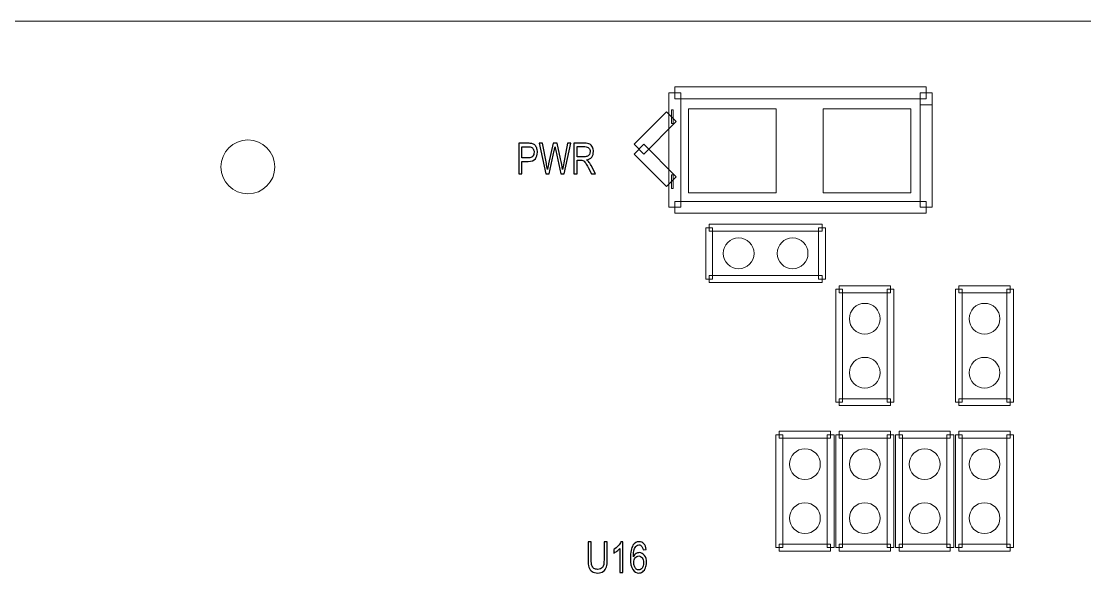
# Model space of a CAD drawing. Header units: millimetres. Extents: x -32 to 79, y -57 to 20.
# Drawn here: x 20.12 to 35.91, y -5.71 to 2.65 of the extents above; entities that cross this region are included whole.
import ezdxf

# ---------------------------------------------------------------- set-up
doc = ezdxf.new("R2010")
doc.units = ezdxf.units.MM
doc.header["$MEASUREMENT"] = 0
for name, color, linetype in [('BG_OUTLINE', 7, 'Continuous'), ('BG_SILKSCREEN_TOP', 7, 'Continuous'), ('PG_SILKSCREEN_TOP', 7, 'Continuous'), ('PIN_TOP', 7, 'Continuous'), ('RD_SILKSCREEN_TOP', 7, 'Continuous')]:
    doc.layers.add(name, color=color, linetype=linetype)

msp = doc.modelspace()

# ---------------------------------------------------------------- linework, layer by layer
at = {"layer": 'BG_OUTLINE', "lineweight": 9}
msp.add_open_spline([(-31.5602, -57.3483), (-31.5602, -57.3483), (-31.5602, 2.6515), (-31.5602, 2.6515), (-31.5602, 2.6515), (-31.5602, 2.6515), (48.4395, 2.6515), (48.4395, 2.6515), (48.4395, 2.6515), (48.4395, 2.6515), (48.4395, -57.3483), (48.4395, -57.3483), (48.4395, -57.3483), (48.4395, -57.3483), (-31.5602, -57.3483), (-31.5602, -57.3483)], degree=3, knots=[0, 0, 0, 0, 0.25, 0.25, 0.25, 0.25, 0.5, 0.5, 0.5, 0.5, 0.75, 0.75, 0.75, 0.75, 1, 1, 1, 1], dxfattribs=at)
at = {"layer": 'BG_SILKSCREEN_TOP', "color": 2}
for points, knots in [([(27.5085, 0.3858), (27.5085, 0.3858), (27.5085, 0.8404), (27.5085, 0.8404), (27.5085, 0.8404), (27.5085, 0.8404), (27.6457, 0.8404), (27.6457, 0.8404), (27.6457, 0.8404), (27.6698, 0.8404), (27.6883, 0.8389), (27.701, 0.836), (27.701, 0.836), (27.7188, 0.8323), (27.7338, 0.8252), (27.7459, 0.8147), (27.7459, 0.8147), (27.7579, 0.8044), (27.7677, 0.7897), (27.7751, 0.7709), (27.7751, 0.7709), (27.7824, 0.7521), (27.786, 0.7315), (27.786, 0.7089), (27.786, 0.7089), (27.786, 0.6703), (27.7762, 0.6375), (27.7566, 0.6107), (27.7566, 0.6107), (27.7368, 0.584), (27.7013, 0.5706), (27.6499, 0.5706), (27.6499, 0.5706), (27.6499, 0.5706), (27.5566, 0.5706), (27.5566, 0.5706), (27.5566, 0.5706), (27.5566, 0.5706), (27.5566, 0.3858), (27.5566, 0.3858), (27.5566, 0.3858), (27.5566, 0.3858), (27.5085, 0.3858), (27.5085, 0.3858)], [0, 0, 0, 0, 0.0909091, 0.0909091, 0.0909091, 0.0909091, 0.1818182, 0.1818182, 0.1818182, 0.1818182, 0.2727273, 0.2727273, 0.2727273, 0.2727273, 0.3636364, 0.3636364, 0.3636364, 0.3636364, 0.4545455, 0.4545455, 0.4545455, 0.4545455, 0.5454545, 0.5454545, 0.5454545, 0.5454545, 0.6363636, 0.6363636, 0.6363636, 0.6363636, 0.7272727, 0.7272727, 0.7272727, 0.7272727, 0.8181818, 0.8181818, 0.8181818, 0.8181818, 0.9090909, 0.9090909, 0.9090909, 0.9090909, 1, 1, 1, 1]), ([(27.9108, 0.3858), (27.9108, 0.3858), (27.8143, 0.8404), (27.8143, 0.8404), (27.8143, 0.8404), (27.8143, 0.8404), (27.8636, 0.8404), (27.8636, 0.8404), (27.8636, 0.8404), (27.8636, 0.8404), (27.919, 0.5424), (27.919, 0.5424), (27.919, 0.5424), (27.9249, 0.5112), (27.93, 0.4802), (27.9343, 0.4494), (27.9343, 0.4494), (27.9436, 0.498), (27.9491, 0.5259), (27.9507, 0.5334), (27.9507, 0.5334), (27.9507, 0.5334), (28.0199, 0.8404), (28.0199, 0.8404), (28.0199, 0.8404), (28.0199, 0.8404), (28.078, 0.8404), (28.078, 0.8404), (28.078, 0.8404), (28.078, 0.8404), (28.1301, 0.6103), (28.1301, 0.6103), (28.1301, 0.6103), (28.1431, 0.5532), (28.1525, 0.4996), (28.1583, 0.4494), (28.1583, 0.4494), (28.1629, 0.4781), (28.1691, 0.5111), (28.1765, 0.5483), (28.1765, 0.5483), (28.1765, 0.5483), (28.2335, 0.8404), (28.2335, 0.8404), (28.2335, 0.8404), (28.2335, 0.8404), (28.2819, 0.8404), (28.2819, 0.8404), (28.2819, 0.8404), (28.2819, 0.8404), (28.1822, 0.3858), (28.1822, 0.3858), (28.1822, 0.3858), (28.1822, 0.3858), (28.1358, 0.3858), (28.1358, 0.3858), (28.1358, 0.3858), (28.1358, 0.3858), (28.0591, 0.7321), (28.0591, 0.7321), (28.0591, 0.7321), (28.0527, 0.7611), (28.0489, 0.7789), (28.0477, 0.7854), (28.0477, 0.7854), (28.0439, 0.7646), (28.0403, 0.7468), (28.0371, 0.7321), (28.0371, 0.7321), (28.0371, 0.7321), (27.9599, 0.3858), (27.9599, 0.3858), (27.9599, 0.3858), (27.9599, 0.3858), (27.9108, 0.3858), (27.9108, 0.3858)], [0, 0, 0, 0, 0.0526316, 0.0526316, 0.0526316, 0.0526316, 0.1052632, 0.1052632, 0.1052632, 0.1052632, 0.1578947, 0.1578947, 0.1578947, 0.1578947, 0.2105263, 0.2105263, 0.2105263, 0.2105263, 0.2631579, 0.2631579, 0.2631579, 0.2631579, 0.3157895, 0.3157895, 0.3157895, 0.3157895, 0.3684211, 0.3684211, 0.3684211, 0.3684211, 0.4210526, 0.4210526, 0.4210526, 0.4210526, 0.4736842, 0.4736842, 0.4736842, 0.4736842, 0.5263158, 0.5263158, 0.5263158, 0.5263158, 0.5789474, 0.5789474, 0.5789474, 0.5789474, 0.6315789, 0.6315789, 0.6315789, 0.6315789, 0.6842105, 0.6842105, 0.6842105, 0.6842105, 0.7368421, 0.7368421, 0.7368421, 0.7368421, 0.7894737, 0.7894737, 0.7894737, 0.7894737, 0.8421053, 0.8421053, 0.8421053, 0.8421053, 0.8947368, 0.8947368, 0.8947368, 0.8947368, 0.9473684, 0.9473684, 0.9473684, 0.9473684, 1, 1, 1, 1]), ([(28.3275, 0.3858), (28.3275, 0.3858), (28.3275, 0.8404), (28.3275, 0.8404), (28.3275, 0.8404), (28.3275, 0.8404), (28.4887, 0.8404), (28.4887, 0.8404), (28.4887, 0.8404), (28.5211, 0.8404), (28.5457, 0.8362), (28.5626, 0.8281), (28.5626, 0.8281), (28.5794, 0.8199), (28.5929, 0.8055), (28.603, 0.7849), (28.603, 0.7849), (28.6131, 0.7642), (28.6181, 0.7413), (28.6181, 0.7163), (28.6181, 0.7163), (28.6181, 0.684), (28.6098, 0.6569), (28.5931, 0.6348), (28.5931, 0.6348), (28.5764, 0.6127), (28.5505, 0.5986), (28.5157, 0.5926), (28.5157, 0.5926), (28.5285, 0.585), (28.5381, 0.5775), (28.5447, 0.5699), (28.5447, 0.5699), (28.5588, 0.5539), (28.5721, 0.5336), (28.5847, 0.5095), (28.5847, 0.5095), (28.5847, 0.5095), (28.6479, 0.3858), (28.6479, 0.3858), (28.6479, 0.3858), (28.6479, 0.3858), (28.5874, 0.3858), (28.5874, 0.3858), (28.5874, 0.3858), (28.5874, 0.3858), (28.5393, 0.4804), (28.5393, 0.4804), (28.5393, 0.4804), (28.5253, 0.5076), (28.5137, 0.5286), (28.5045, 0.543), (28.5045, 0.543), (28.4954, 0.5575), (28.4873, 0.5676), (28.4801, 0.5733), (28.4801, 0.5733), (28.4729, 0.5792), (28.4657, 0.5832), (28.4582, 0.5855), (28.4582, 0.5855), (28.4527, 0.5869), (28.4438, 0.5876), (28.4313, 0.5876), (28.4313, 0.5876), (28.4313, 0.5876), (28.3756, 0.5876), (28.3756, 0.5876), (28.3756, 0.5876), (28.3756, 0.5876), (28.3756, 0.3858), (28.3756, 0.3858), (28.3756, 0.3858), (28.3756, 0.3858), (28.3275, 0.3858), (28.3275, 0.3858)], [0, 0, 0, 0, 0.0526316, 0.0526316, 0.0526316, 0.0526316, 0.1052632, 0.1052632, 0.1052632, 0.1052632, 0.1578947, 0.1578947, 0.1578947, 0.1578947, 0.2105263, 0.2105263, 0.2105263, 0.2105263, 0.2631579, 0.2631579, 0.2631579, 0.2631579, 0.3157895, 0.3157895, 0.3157895, 0.3157895, 0.3684211, 0.3684211, 0.3684211, 0.3684211, 0.4210526, 0.4210526, 0.4210526, 0.4210526, 0.4736842, 0.4736842, 0.4736842, 0.4736842, 0.5263158, 0.5263158, 0.5263158, 0.5263158, 0.5789474, 0.5789474, 0.5789474, 0.5789474, 0.6315789, 0.6315789, 0.6315789, 0.6315789, 0.6842105, 0.6842105, 0.6842105, 0.6842105, 0.7368421, 0.7368421, 0.7368421, 0.7368421, 0.7894737, 0.7894737, 0.7894737, 0.7894737, 0.8421053, 0.8421053, 0.8421053, 0.8421053, 0.8947368, 0.8947368, 0.8947368, 0.8947368, 0.9473684, 0.9473684, 0.9473684, 0.9473684, 1, 1, 1, 1]), ([(28.3756, 0.6397), (28.3756, 0.6397), (28.479, 0.6397), (28.479, 0.6397), (28.479, 0.6397), (28.5009, 0.6397), (28.5182, 0.6426), (28.5305, 0.6483), (28.5305, 0.6483), (28.543, 0.654), (28.5525, 0.6631), (28.5589, 0.6756), (28.5589, 0.6756), (28.5653, 0.6881), (28.5685, 0.7016), (28.5685, 0.7163), (28.5685, 0.7163), (28.5685, 0.7378), (28.5623, 0.7555), (28.5498, 0.7693), (28.5498, 0.7693), (28.5373, 0.7832), (28.5177, 0.7901), (28.4906, 0.7901), (28.4906, 0.7901), (28.4906, 0.7901), (28.3756, 0.7901), (28.3756, 0.7901), (28.3756, 0.7901), (28.3756, 0.7901), (28.3756, 0.6397), (28.3756, 0.6397)], [0, 0, 0, 0, 0.125, 0.125, 0.125, 0.125, 0.25, 0.25, 0.25, 0.25, 0.375, 0.375, 0.375, 0.375, 0.5, 0.5, 0.5, 0.5, 0.625, 0.625, 0.625, 0.625, 0.75, 0.75, 0.75, 0.75, 0.875, 0.875, 0.875, 0.875, 1, 1, 1, 1]), ([(27.5566, 0.6242), (27.5566, 0.6242), (27.6507, 0.6242), (27.6507, 0.6242), (27.6507, 0.6242), (27.6817, 0.6242), (27.7039, 0.6314), (27.7169, 0.6459), (27.7169, 0.6459), (27.7299, 0.6604), (27.7364, 0.6808), (27.7364, 0.707), (27.7364, 0.707), (27.7364, 0.7261), (27.7326, 0.7424), (27.7249, 0.7559), (27.7249, 0.7559), (27.7172, 0.7694), (27.7071, 0.7783), (27.6945, 0.7827), (27.6945, 0.7827), (27.6864, 0.7853), (27.6715, 0.7867), (27.6496, 0.7867), (27.6496, 0.7867), (27.6496, 0.7867), (27.5566, 0.7867), (27.5566, 0.7867), (27.5566, 0.7867), (27.5566, 0.7867), (27.5566, 0.6242), (27.5566, 0.6242)], [0, 0, 0, 0, 0.125, 0.125, 0.125, 0.125, 0.25, 0.25, 0.25, 0.25, 0.375, 0.375, 0.375, 0.375, 0.5, 0.5, 0.5, 0.5, 0.625, 0.625, 0.625, 0.625, 0.75, 0.75, 0.75, 0.75, 0.875, 0.875, 0.875, 0.875, 1, 1, 1, 1])]:
    msp.add_open_spline(points, degree=3, knots=knots, dxfattribs=at)
at = {"layer": 'PG_SILKSCREEN_TOP', "lineweight": 9}
for points in [[(29.9161, -0.1107), (29.9161, -0.1107), (29.7383, -0.1107), (29.7383, -0.1107), (29.7383, -0.1107), (29.7383, -0.1107), (29.7383, 1.591), (29.7383, 1.591), (29.7383, 1.591), (29.7383, 1.591), (29.9161, 1.591), (29.9161, 1.591), (29.9161, 1.591), (29.9161, 1.591), (29.9161, -0.1107), (29.9161, -0.1107)], [(29.8272, 1.5021), (29.8272, 1.5021), (29.8272, 1.6799), (29.8272, 1.6799), (29.8272, 1.6799), (29.8272, 1.6799), (33.561, 1.6799), (33.561, 1.6799), (33.561, 1.6799), (33.561, 1.6799), (33.561, 1.5021), (33.561, 1.5021), (33.561, 1.5021), (33.561, 1.5021), (29.8272, 1.5021), (29.8272, 1.5021)], [(33.4721, 1.591), (33.4721, 1.591), (33.6499, 1.591), (33.6499, 1.591), (33.6499, 1.591), (33.6499, 1.591), (33.6499, 1.4132), (33.6499, 1.4132), (33.6499, 1.4132), (33.6499, 1.4132), (33.4721, 1.4132), (33.4721, 1.4132), (33.4721, 1.4132), (33.4721, 1.4132), (33.4721, 1.591), (33.4721, 1.591)], [(29.7045, 1.3072), (29.7045, 1.3072), (29.8482, 1.1636), (29.8482, 1.1636), (29.8482, 1.1636), (29.8482, 1.1636), (29.3656, 0.681), (29.3656, 0.681), (29.3656, 0.681), (29.3656, 0.681), (29.2219, 0.8246), (29.2219, 0.8246), (29.2219, 0.8246), (29.2219, 0.8246), (29.7045, 1.3072), (29.7045, 1.3072)], [(29.8018, 1.337), (29.8018, 1.337), (29.8018, 1.1338), (29.8018, 1.1338), (29.8018, 1.1338), (29.8018, 1.1338), (29.7764, 1.1338), (29.7764, 1.1338), (29.7764, 1.1338), (29.7764, 1.1338), (29.7764, 1.337), (29.7764, 1.337), (29.7764, 1.337), (29.7764, 1.337), (29.8018, 1.337), (29.8018, 1.337)], [(33.4721, 1.4132), (33.4721, 1.4132), (33.6499, 1.4132), (33.6499, 1.4132), (33.6499, 1.4132), (33.6499, 1.4132), (33.6499, -0.1107), (33.6499, -0.1107), (33.6499, -0.1107), (33.6499, -0.1107), (33.4721, -0.1107), (33.4721, -0.1107), (33.4721, -0.1107), (33.4721, -0.1107), (33.4721, 1.4132), (33.4721, 1.4132)], [(29.2219, 0.681), (29.2219, 0.681), (29.3656, 0.8246), (29.3656, 0.8246), (29.3656, 0.8246), (29.3656, 0.8246), (29.8482, 0.342), (29.8482, 0.342), (29.8482, 0.342), (29.8482, 0.342), (29.7045, 0.1984), (29.7045, 0.1984), (29.7045, 0.1984), (29.7045, 0.1984), (29.2219, 0.681), (29.2219, 0.681)], [(29.7764, 0.1686), (29.7764, 0.1686), (29.7764, 0.3718), (29.7764, 0.3718), (29.7764, 0.3718), (29.7764, 0.3718), (29.8018, 0.3718), (29.8018, 0.3718), (29.8018, 0.3718), (29.8018, 0.3718), (29.8018, 0.1686), (29.8018, 0.1686), (29.8018, 0.1686), (29.8018, 0.1686), (29.7764, 0.1686), (29.7764, 0.1686)], [(33.561, -0.0218), (33.561, -0.0218), (33.561, -0.1996), (33.561, -0.1996), (33.561, -0.1996), (33.561, -0.1996), (29.8272, -0.1996), (29.8272, -0.1996), (29.8272, -0.1996), (29.8272, -0.1996), (29.8272, -0.0218), (29.8272, -0.0218), (29.8272, -0.0218), (29.8272, -0.0218), (33.561, -0.0218), (33.561, -0.0218)], [(30.3877, -1.175), (30.3877, -1.175), (30.2861, -1.175), (30.2861, -1.175), (30.2861, -1.175), (30.2861, -1.175), (30.2861, -0.413), (30.2861, -0.413), (30.2861, -0.413), (30.2861, -0.413), (30.3877, -0.413), (30.3877, -0.413), (30.3877, -0.413), (30.3877, -0.413), (30.3877, -1.175), (30.3877, -1.175)], [(30.3369, -0.4638), (30.3369, -0.4638), (30.3369, -0.3622), (30.3369, -0.3622), (30.3369, -0.3622), (30.3369, -0.3622), (32.0133, -0.3622), (32.0133, -0.3622), (32.0133, -0.3622), (32.0133, -0.3622), (32.0133, -0.4638), (32.0133, -0.4638), (32.0133, -0.4638), (32.0133, -0.4638), (30.3369, -0.4638), (30.3369, -0.4638)], [(31.9625, -0.413), (31.9625, -0.413), (32.0641, -0.413), (32.0641, -0.413), (32.0641, -0.413), (32.0641, -0.413), (32.0641, -1.175), (32.0641, -1.175), (32.0641, -1.175), (32.0641, -1.175), (31.9625, -1.175), (31.9625, -1.175), (31.9625, -1.175), (31.9625, -1.175), (31.9625, -0.413), (31.9625, -0.413)], [(32.0133, -1.1242), (32.0133, -1.1242), (32.0133, -1.2258), (32.0133, -1.2258), (32.0133, -1.2258), (32.0133, -1.2258), (30.3369, -1.2258), (30.3369, -1.2258), (30.3369, -1.2258), (30.3369, -1.2258), (30.3369, -1.1242), (30.3369, -1.1242), (30.3369, -1.1242), (30.3369, -1.1242), (32.0133, -1.1242), (32.0133, -1.1242)], [(32.3181, -3.0038), (32.3181, -3.0038), (32.2165, -3.0038), (32.2165, -3.0038), (32.2165, -3.0038), (32.2165, -3.0038), (32.2165, -1.3274), (32.2165, -1.3274), (32.2165, -1.3274), (32.2165, -1.3274), (32.3181, -1.3274), (32.3181, -1.3274), (32.3181, -1.3274), (32.3181, -1.3274), (32.3181, -3.0038), (32.3181, -3.0038)], [(32.2673, -1.3782), (32.2673, -1.3782), (32.2673, -1.2766), (32.2673, -1.2766), (32.2673, -1.2766), (32.2673, -1.2766), (33.0293, -1.2766), (33.0293, -1.2766), (33.0293, -1.2766), (33.0293, -1.2766), (33.0293, -1.3782), (33.0293, -1.3782), (33.0293, -1.3782), (33.0293, -1.3782), (32.2673, -1.3782), (32.2673, -1.3782)], [(32.9785, -1.3274), (32.9785, -1.3274), (33.0801, -1.3274), (33.0801, -1.3274), (33.0801, -1.3274), (33.0801, -1.3274), (33.0801, -3.0038), (33.0801, -3.0038), (33.0801, -3.0038), (33.0801, -3.0038), (32.9785, -3.0038), (32.9785, -3.0038), (32.9785, -3.0038), (32.9785, -3.0038), (32.9785, -1.3274), (32.9785, -1.3274)], [(34.0961, -3.0038), (34.0961, -3.0038), (33.9945, -3.0038), (33.9945, -3.0038), (33.9945, -3.0038), (33.9945, -3.0038), (33.9945, -1.3274), (33.9945, -1.3274), (33.9945, -1.3274), (33.9945, -1.3274), (34.0961, -1.3274), (34.0961, -1.3274), (34.0961, -1.3274), (34.0961, -1.3274), (34.0961, -3.0038), (34.0961, -3.0038)], [(34.0453, -1.3782), (34.0453, -1.3782), (34.0453, -1.2766), (34.0453, -1.2766), (34.0453, -1.2766), (34.0453, -1.2766), (34.8073, -1.2766), (34.8073, -1.2766), (34.8073, -1.2766), (34.8073, -1.2766), (34.8073, -1.3782), (34.8073, -1.3782), (34.8073, -1.3782), (34.8073, -1.3782), (34.0453, -1.3782), (34.0453, -1.3782)], [(34.7565, -1.3274), (34.7565, -1.3274), (34.8581, -1.3274), (34.8581, -1.3274), (34.8581, -1.3274), (34.8581, -1.3274), (34.8581, -3.0038), (34.8581, -3.0038), (34.8581, -3.0038), (34.8581, -3.0038), (34.7565, -3.0038), (34.7565, -3.0038), (34.7565, -3.0038), (34.7565, -3.0038), (34.7565, -1.3274), (34.7565, -1.3274)], [(33.0293, -2.953), (33.0293, -2.953), (33.0293, -3.0546), (33.0293, -3.0546), (33.0293, -3.0546), (33.0293, -3.0546), (32.2673, -3.0546), (32.2673, -3.0546), (32.2673, -3.0546), (32.2673, -3.0546), (32.2673, -2.953), (32.2673, -2.953), (32.2673, -2.953), (32.2673, -2.953), (33.0293, -2.953), (33.0293, -2.953)], [(34.8073, -2.953), (34.8073, -2.953), (34.8073, -3.0546), (34.8073, -3.0546), (34.8073, -3.0546), (34.8073, -3.0546), (34.0453, -3.0546), (34.0453, -3.0546), (34.0453, -3.0546), (34.0453, -3.0546), (34.0453, -2.953), (34.0453, -2.953), (34.0453, -2.953), (34.0453, -2.953), (34.8073, -2.953), (34.8073, -2.953)], [(31.3783, -3.5372), (31.3783, -3.5372), (31.3783, -3.4356), (31.3783, -3.4356), (31.3783, -3.4356), (31.3783, -3.4356), (32.1403, -3.4356), (32.1403, -3.4356), (32.1403, -3.4356), (32.1403, -3.4356), (32.1403, -3.5372), (32.1403, -3.5372), (32.1403, -3.5372), (32.1403, -3.5372), (31.3783, -3.5372), (31.3783, -3.5372)], [(32.2673, -3.5372), (32.2673, -3.5372), (32.2673, -3.4356), (32.2673, -3.4356), (32.2673, -3.4356), (32.2673, -3.4356), (33.0293, -3.4356), (33.0293, -3.4356), (33.0293, -3.4356), (33.0293, -3.4356), (33.0293, -3.5372), (33.0293, -3.5372), (33.0293, -3.5372), (33.0293, -3.5372), (32.2673, -3.5372), (32.2673, -3.5372)], [(33.1563, -3.5372), (33.1563, -3.5372), (33.1563, -3.4356), (33.1563, -3.4356), (33.1563, -3.4356), (33.1563, -3.4356), (33.9183, -3.4356), (33.9183, -3.4356), (33.9183, -3.4356), (33.9183, -3.4356), (33.9183, -3.5372), (33.9183, -3.5372), (33.9183, -3.5372), (33.9183, -3.5372), (33.1563, -3.5372), (33.1563, -3.5372)], [(34.0453, -3.5372), (34.0453, -3.5372), (34.0453, -3.4356), (34.0453, -3.4356), (34.0453, -3.4356), (34.0453, -3.4356), (34.8073, -3.4356), (34.8073, -3.4356), (34.8073, -3.4356), (34.8073, -3.4356), (34.8073, -3.5372), (34.8073, -3.5372), (34.8073, -3.5372), (34.8073, -3.5372), (34.0453, -3.5372), (34.0453, -3.5372)], [(31.4291, -5.1628), (31.4291, -5.1628), (31.3275, -5.1628), (31.3275, -5.1628), (31.3275, -5.1628), (31.3275, -5.1628), (31.3275, -3.4864), (31.3275, -3.4864), (31.3275, -3.4864), (31.3275, -3.4864), (31.4291, -3.4864), (31.4291, -3.4864), (31.4291, -3.4864), (31.4291, -3.4864), (31.4291, -5.1628), (31.4291, -5.1628)], [(32.0895, -3.4864), (32.0895, -3.4864), (32.1911, -3.4864), (32.1911, -3.4864), (32.1911, -3.4864), (32.1911, -3.4864), (32.1911, -5.1628), (32.1911, -5.1628), (32.1911, -5.1628), (32.1911, -5.1628), (32.0895, -5.1628), (32.0895, -5.1628), (32.0895, -5.1628), (32.0895, -5.1628), (32.0895, -3.4864), (32.0895, -3.4864)], [(32.3181, -5.1628), (32.3181, -5.1628), (32.2165, -5.1628), (32.2165, -5.1628), (32.2165, -5.1628), (32.2165, -5.1628), (32.2165, -3.4864), (32.2165, -3.4864), (32.2165, -3.4864), (32.2165, -3.4864), (32.3181, -3.4864), (32.3181, -3.4864), (32.3181, -3.4864), (32.3181, -3.4864), (32.3181, -5.1628), (32.3181, -5.1628)], [(32.9785, -3.4864), (32.9785, -3.4864), (33.0801, -3.4864), (33.0801, -3.4864), (33.0801, -3.4864), (33.0801, -3.4864), (33.0801, -5.1628), (33.0801, -5.1628), (33.0801, -5.1628), (33.0801, -5.1628), (32.9785, -5.1628), (32.9785, -5.1628), (32.9785, -5.1628), (32.9785, -5.1628), (32.9785, -3.4864), (32.9785, -3.4864)], [(33.2071, -5.1628), (33.2071, -5.1628), (33.1055, -5.1628), (33.1055, -5.1628), (33.1055, -5.1628), (33.1055, -5.1628), (33.1055, -3.4864), (33.1055, -3.4864), (33.1055, -3.4864), (33.1055, -3.4864), (33.2071, -3.4864), (33.2071, -3.4864), (33.2071, -3.4864), (33.2071, -3.4864), (33.2071, -5.1628), (33.2071, -5.1628)], [(33.8675, -3.4864), (33.8675, -3.4864), (33.9691, -3.4864), (33.9691, -3.4864), (33.9691, -3.4864), (33.9691, -3.4864), (33.9691, -5.1628), (33.9691, -5.1628), (33.9691, -5.1628), (33.9691, -5.1628), (33.8675, -5.1628), (33.8675, -5.1628), (33.8675, -5.1628), (33.8675, -5.1628), (33.8675, -3.4864), (33.8675, -3.4864)], [(34.0961, -5.1628), (34.0961, -5.1628), (33.9945, -5.1628), (33.9945, -5.1628), (33.9945, -5.1628), (33.9945, -5.1628), (33.9945, -3.4864), (33.9945, -3.4864), (33.9945, -3.4864), (33.9945, -3.4864), (34.0961, -3.4864), (34.0961, -3.4864), (34.0961, -3.4864), (34.0961, -3.4864), (34.0961, -5.1628), (34.0961, -5.1628)], [(34.7565, -3.4864), (34.7565, -3.4864), (34.8581, -3.4864), (34.8581, -3.4864), (34.8581, -3.4864), (34.8581, -3.4864), (34.8581, -5.1628), (34.8581, -5.1628), (34.8581, -5.1628), (34.8581, -5.1628), (34.7565, -5.1628), (34.7565, -5.1628), (34.7565, -5.1628), (34.7565, -5.1628), (34.7565, -3.4864), (34.7565, -3.4864)], [(32.1403, -5.112), (32.1403, -5.112), (32.1403, -5.2136), (32.1403, -5.2136), (32.1403, -5.2136), (32.1403, -5.2136), (31.3783, -5.2136), (31.3783, -5.2136), (31.3783, -5.2136), (31.3783, -5.2136), (31.3783, -5.112), (31.3783, -5.112), (31.3783, -5.112), (31.3783, -5.112), (32.1403, -5.112), (32.1403, -5.112)], [(33.0293, -5.112), (33.0293, -5.112), (33.0293, -5.2136), (33.0293, -5.2136), (33.0293, -5.2136), (33.0293, -5.2136), (32.2673, -5.2136), (32.2673, -5.2136), (32.2673, -5.2136), (32.2673, -5.2136), (32.2673, -5.112), (32.2673, -5.112), (32.2673, -5.112), (32.2673, -5.112), (33.0293, -5.112), (33.0293, -5.112)], [(33.9183, -5.112), (33.9183, -5.112), (33.9183, -5.2136), (33.9183, -5.2136), (33.9183, -5.2136), (33.9183, -5.2136), (33.1563, -5.2136), (33.1563, -5.2136), (33.1563, -5.2136), (33.1563, -5.2136), (33.1563, -5.112), (33.1563, -5.112), (33.1563, -5.112), (33.1563, -5.112), (33.9183, -5.112), (33.9183, -5.112)], [(34.8073, -5.112), (34.8073, -5.112), (34.8073, -5.2136), (34.8073, -5.2136), (34.8073, -5.2136), (34.8073, -5.2136), (34.0453, -5.2136), (34.0453, -5.2136), (34.0453, -5.2136), (34.0453, -5.2136), (34.0453, -5.112), (34.0453, -5.112), (34.0453, -5.112), (34.0453, -5.112), (34.8073, -5.112), (34.8073, -5.112)]]:
    msp.add_open_spline(points, degree=3, knots=[0, 0, 0, 0, 0.25, 0.25, 0.25, 0.25, 0.5, 0.5, 0.5, 0.5, 0.75, 0.75, 0.75, 0.75, 1, 1, 1, 1], dxfattribs=at)
at = {"layer": 'PIN_TOP', "lineweight": 9}
for points in [[(30.0314, 1.3524), (30.0314, 1.3524), (31.3314, 1.3524), (31.3314, 1.3524), (31.3314, 1.3524), (31.3314, 1.3524), (31.3314, 0.1024), (31.3314, 0.1024), (31.3314, 0.1024), (31.3314, 0.1024), (30.0314, 0.1024), (30.0314, 0.1024), (30.0314, 0.1024), (30.0314, 0.1024), (30.0314, 1.3524), (30.0314, 1.3524)], [(32.0314, 1.3524), (32.0314, 1.3524), (33.3314, 1.3524), (33.3314, 1.3524), (33.3314, 1.3524), (33.3314, 1.3524), (33.3314, 0.1024), (33.3314, 0.1024), (33.3314, 0.1024), (33.3314, 0.1024), (32.0314, 0.1024), (32.0314, 0.1024), (32.0314, 0.1024), (32.0314, 0.1024), (32.0314, 1.3524), (32.0314, 1.3524)], [(23.8866, 0.4892), (23.8866, 0.7101), (23.7075, 0.8892), (23.4866, 0.8892), (23.4866, 0.8892), (23.2656, 0.8892), (23.0865, 0.7101), (23.0865, 0.4892), (23.0865, 0.4892), (23.0865, 0.2682), (23.2656, 0.0891), (23.4866, 0.0891), (23.4866, 0.0891), (23.7075, 0.0891), (23.8866, 0.2682), (23.8866, 0.4892)], [(31.0029, -0.794), (31.0029, -0.6677), (30.9006, -0.5654), (30.7743, -0.5654), (30.7743, -0.5654), (30.6481, -0.5654), (30.5457, -0.6677), (30.5457, -0.794), (30.5457, -0.794), (30.5457, -0.9202), (30.6481, -1.0226), (30.7743, -1.0226), (30.7743, -1.0226), (30.9006, -1.0226), (31.0029, -0.9202), (31.0029, -0.794)], [(31.8046, -0.794), (31.8046, -0.6677), (31.7022, -0.5654), (31.576, -0.5654), (31.576, -0.5654), (31.4497, -0.5654), (31.3474, -0.6677), (31.3474, -0.794), (31.3474, -0.794), (31.3474, -0.9202), (31.4497, -1.0226), (31.576, -1.0226), (31.576, -1.0226), (31.7022, -1.0226), (31.8046, -0.9202), (31.8046, -0.794)], [(32.8769, -1.7647), (32.8769, -1.6385), (32.7746, -1.5361), (32.6483, -1.5361), (32.6483, -1.5361), (32.5221, -1.5361), (32.4197, -1.6385), (32.4197, -1.7647), (32.4197, -1.7647), (32.4197, -1.891), (32.5221, -1.9933), (32.6483, -1.9933), (32.6483, -1.9933), (32.7746, -1.9933), (32.8769, -1.891), (32.8769, -1.7647)], [(34.6549, -1.7647), (34.6549, -1.6385), (34.5526, -1.5361), (34.4263, -1.5361), (34.4263, -1.5361), (34.3001, -1.5361), (34.1977, -1.6385), (34.1977, -1.7647), (34.1977, -1.7647), (34.1977, -1.891), (34.3001, -1.9933), (34.4263, -1.9933), (34.4263, -1.9933), (34.5526, -1.9933), (34.6549, -1.891), (34.6549, -1.7647)], [(32.8769, -2.5664), (32.8769, -2.4401), (32.7746, -2.3378), (32.6483, -2.3378), (32.6483, -2.3378), (32.5221, -2.3378), (32.4197, -2.4401), (32.4197, -2.5664), (32.4197, -2.5664), (32.4197, -2.6926), (32.5221, -2.795), (32.6483, -2.795), (32.6483, -2.795), (32.7746, -2.795), (32.8769, -2.6926), (32.8769, -2.5664)], [(34.6549, -2.5664), (34.6549, -2.4401), (34.5526, -2.3378), (34.4263, -2.3378), (34.4263, -2.3378), (34.3001, -2.3378), (34.1977, -2.4401), (34.1977, -2.5664), (34.1977, -2.5664), (34.1977, -2.6926), (34.3001, -2.795), (34.4263, -2.795), (34.4263, -2.795), (34.5526, -2.795), (34.6549, -2.6926), (34.6549, -2.5664)], [(31.9879, -3.9237), (31.9879, -3.7975), (31.8856, -3.6951), (31.7593, -3.6951), (31.7593, -3.6951), (31.6331, -3.6951), (31.5307, -3.7975), (31.5307, -3.9237), (31.5307, -3.9237), (31.5307, -4.05), (31.6331, -4.1523), (31.7593, -4.1523), (31.7593, -4.1523), (31.8856, -4.1523), (31.9879, -4.05), (31.9879, -3.9237)], [(32.8769, -3.9237), (32.8769, -3.7975), (32.7746, -3.6951), (32.6483, -3.6951), (32.6483, -3.6951), (32.5221, -3.6951), (32.4197, -3.7975), (32.4197, -3.9237), (32.4197, -3.9237), (32.4197, -4.05), (32.5221, -4.1523), (32.6483, -4.1523), (32.6483, -4.1523), (32.7746, -4.1523), (32.8769, -4.05), (32.8769, -3.9237)], [(33.7659, -3.9237), (33.7659, -3.7975), (33.6636, -3.6951), (33.5373, -3.6951), (33.5373, -3.6951), (33.4111, -3.6951), (33.3087, -3.7975), (33.3087, -3.9237), (33.3087, -3.9237), (33.3087, -4.05), (33.4111, -4.1523), (33.5373, -4.1523), (33.5373, -4.1523), (33.6636, -4.1523), (33.7659, -4.05), (33.7659, -3.9237)], [(34.6549, -3.9237), (34.6549, -3.7975), (34.5526, -3.6951), (34.4263, -3.6951), (34.4263, -3.6951), (34.3001, -3.6951), (34.1977, -3.7975), (34.1977, -3.9237), (34.1977, -3.9237), (34.1977, -4.05), (34.3001, -4.1523), (34.4263, -4.1523), (34.4263, -4.1523), (34.5526, -4.1523), (34.6549, -4.05), (34.6549, -3.9237)], [(31.9879, -4.7254), (31.9879, -4.5991), (31.8856, -4.4968), (31.7593, -4.4968), (31.7593, -4.4968), (31.6331, -4.4968), (31.5307, -4.5991), (31.5307, -4.7254), (31.5307, -4.7254), (31.5307, -4.8516), (31.6331, -4.954), (31.7593, -4.954), (31.7593, -4.954), (31.8856, -4.954), (31.9879, -4.8516), (31.9879, -4.7254)], [(32.8769, -4.7254), (32.8769, -4.5991), (32.7746, -4.4968), (32.6483, -4.4968), (32.6483, -4.4968), (32.5221, -4.4968), (32.4197, -4.5991), (32.4197, -4.7254), (32.4197, -4.7254), (32.4197, -4.8516), (32.5221, -4.954), (32.6483, -4.954), (32.6483, -4.954), (32.7746, -4.954), (32.8769, -4.8516), (32.8769, -4.7254)], [(33.7659, -4.7254), (33.7659, -4.5991), (33.6636, -4.4968), (33.5373, -4.4968), (33.5373, -4.4968), (33.4111, -4.4968), (33.3087, -4.5991), (33.3087, -4.7254), (33.3087, -4.7254), (33.3087, -4.8516), (33.4111, -4.954), (33.5373, -4.954), (33.5373, -4.954), (33.6636, -4.954), (33.7659, -4.8516), (33.7659, -4.7254)], [(34.6549, -4.7254), (34.6549, -4.5991), (34.5526, -4.4968), (34.4263, -4.4968), (34.4263, -4.4968), (34.3001, -4.4968), (34.1977, -4.5991), (34.1977, -4.7254), (34.1977, -4.7254), (34.1977, -4.8516), (34.3001, -4.954), (34.4263, -4.954), (34.4263, -4.954), (34.5526, -4.954), (34.6549, -4.8516), (34.6549, -4.7254)]]:
    msp.add_open_spline(points, degree=3, knots=[0, 0, 0, 0, 0.25, 0.25, 0.25, 0.25, 0.5, 0.5, 0.5, 0.5, 0.75, 0.75, 0.75, 0.75, 1, 1, 1, 1], dxfattribs=at)
at = {"layer": 'RD_SILKSCREEN_TOP', "color": 8}
for points, knots in [([(28.7758, -5.0777), (28.7758, -5.0777), (28.824, -5.0777), (28.824, -5.0777), (28.824, -5.0777), (28.824, -5.0777), (28.824, -5.3404), (28.824, -5.3404), (28.824, -5.3404), (28.824, -5.386), (28.8198, -5.4223), (28.8115, -5.4492), (28.8115, -5.4492), (28.8032, -5.4761), (28.7883, -5.4979), (28.7667, -5.5147), (28.7667, -5.5147), (28.7451, -5.5317), (28.7169, -5.54), (28.6818, -5.54), (28.6818, -5.54), (28.6478, -5.54), (28.6198, -5.5327), (28.5982, -5.518), (28.5982, -5.518), (28.5766, -5.5034), (28.561, -5.4821), (28.5518, -5.4543), (28.5518, -5.4543), (28.5426, -5.4265), (28.538, -5.3886), (28.538, -5.3404), (28.538, -5.3404), (28.538, -5.3404), (28.538, -5.0777), (28.538, -5.0777), (28.538, -5.0777), (28.538, -5.0777), (28.5861, -5.0777), (28.5861, -5.0777), (28.5861, -5.0777), (28.5861, -5.0777), (28.5861, -5.3401), (28.5861, -5.3401), (28.5861, -5.3401), (28.5861, -5.3796), (28.589, -5.4087), (28.5949, -5.4273), (28.5949, -5.4273), (28.6007, -5.446), (28.6109, -5.4604), (28.6251, -5.4706), (28.6251, -5.4706), (28.6394, -5.4808), (28.6569, -5.4858), (28.6776, -5.4858), (28.6776, -5.4858), (28.713, -5.4858), (28.7382, -5.4758), (28.7533, -5.4557), (28.7533, -5.4557), (28.7682, -5.4357), (28.7758, -5.3972), (28.7758, -5.3401), (28.7758, -5.3401), (28.7758, -5.3401), (28.7758, -5.0777), (28.7758, -5.0777)], [0, 0, 0, 0, 0.0588235, 0.0588235, 0.0588235, 0.0588235, 0.1176471, 0.1176471, 0.1176471, 0.1176471, 0.1764706, 0.1764706, 0.1764706, 0.1764706, 0.2352941, 0.2352941, 0.2352941, 0.2352941, 0.2941176, 0.2941176, 0.2941176, 0.2941176, 0.3529412, 0.3529412, 0.3529412, 0.3529412, 0.4117647, 0.4117647, 0.4117647, 0.4117647, 0.4705882, 0.4705882, 0.4705882, 0.4705882, 0.5294118, 0.5294118, 0.5294118, 0.5294118, 0.5882353, 0.5882353, 0.5882353, 0.5882353, 0.6470588, 0.6470588, 0.6470588, 0.6470588, 0.7058824, 0.7058824, 0.7058824, 0.7058824, 0.7647059, 0.7647059, 0.7647059, 0.7647059, 0.8235294, 0.8235294, 0.8235294, 0.8235294, 0.8823529, 0.8823529, 0.8823529, 0.8823529, 0.9411765, 0.9411765, 0.9411765, 0.9411765, 1, 1, 1, 1]), ([(29.0541, -5.5323), (29.0541, -5.5323), (29.0095, -5.5323), (29.0095, -5.5323), (29.0095, -5.5323), (29.0095, -5.5323), (29.0095, -5.1767), (29.0095, -5.1767), (29.0095, -5.1767), (28.9987, -5.1895), (28.9847, -5.2023), (28.9673, -5.2151), (28.9673, -5.2151), (28.9497, -5.2279), (28.9341, -5.2376), (28.9202, -5.2439), (28.9202, -5.2439), (28.9202, -5.2439), (28.9202, -5.19), (28.9202, -5.19), (28.9202, -5.19), (28.9451, -5.1753), (28.967, -5.1575), (28.9857, -5.1367), (28.9857, -5.1367), (29.0043, -5.1157), (29.0176, -5.0955), (29.0255, -5.0758), (29.0255, -5.0758), (29.0255, -5.0758), (29.0541, -5.0758), (29.0541, -5.0758), (29.0541, -5.0758), (29.0541, -5.0758), (29.0541, -5.5323), (29.0541, -5.5323)], [0, 0, 0, 0, 0.1111111, 0.1111111, 0.1111111, 0.1111111, 0.2222222, 0.2222222, 0.2222222, 0.2222222, 0.3333333, 0.3333333, 0.3333333, 0.3333333, 0.4444444, 0.4444444, 0.4444444, 0.4444444, 0.5555556, 0.5555556, 0.5555556, 0.5555556, 0.6666667, 0.6666667, 0.6666667, 0.6666667, 0.7777778, 0.7777778, 0.7777778, 0.7777778, 0.8888889, 0.8888889, 0.8888889, 0.8888889, 1, 1, 1, 1]), ([(29.4001, -5.1891), (29.4001, -5.1891), (29.3558, -5.1934), (29.3558, -5.1934), (29.3558, -5.1934), (29.3518, -5.1715), (29.3462, -5.1555), (29.3389, -5.1457), (29.3389, -5.1457), (29.3268, -5.1297), (29.3119, -5.1218), (29.2942, -5.1218), (29.2942, -5.1218), (29.28, -5.1218), (29.2676, -5.1267), (29.2568, -5.1367), (29.2568, -5.1367), (29.2428, -5.1495), (29.2316, -5.1682), (29.2235, -5.1928), (29.2235, -5.1928), (29.2155, -5.2173), (29.2112, -5.2524), (29.2109, -5.2979), (29.2109, -5.2979), (29.2216, -5.2775), (29.2348, -5.2622), (29.2504, -5.2523), (29.2504, -5.2523), (29.2659, -5.2424), (29.2822, -5.2374), (29.2992, -5.2374), (29.2992, -5.2374), (29.329, -5.2374), (29.3544, -5.2511), (29.3752, -5.2785), (29.3752, -5.2785), (29.3961, -5.3059), (29.4067, -5.3413), (29.4067, -5.3847), (29.4067, -5.3847), (29.4067, -5.4132), (29.4016, -5.4397), (29.3918, -5.4642), (29.3918, -5.4642), (29.382, -5.4887), (29.3684, -5.5075), (29.3512, -5.5206), (29.3512, -5.5206), (29.3341, -5.5336), (29.3146, -5.54), (29.2928, -5.54), (29.2928, -5.54), (29.2555, -5.54), (29.2252, -5.523), (29.2017, -5.4887), (29.2017, -5.4887), (29.1782, -5.4545), (29.1665, -5.3981), (29.1665, -5.3196), (29.1665, -5.3196), (29.1665, -5.2317), (29.1795, -5.1679), (29.2055, -5.128), (29.2055, -5.128), (29.2281, -5.0933), (29.2586, -5.0758), (29.297, -5.0758), (29.297, -5.0758), (29.3256, -5.0758), (29.349, -5.0859), (29.3672, -5.106), (29.3672, -5.106), (29.3856, -5.126), (29.3965, -5.1537), (29.4001, -5.1891)], [0, 0, 0, 0, 0.0526316, 0.0526316, 0.0526316, 0.0526316, 0.1052632, 0.1052632, 0.1052632, 0.1052632, 0.1578947, 0.1578947, 0.1578947, 0.1578947, 0.2105263, 0.2105263, 0.2105263, 0.2105263, 0.2631579, 0.2631579, 0.2631579, 0.2631579, 0.3157895, 0.3157895, 0.3157895, 0.3157895, 0.3684211, 0.3684211, 0.3684211, 0.3684211, 0.4210526, 0.4210526, 0.4210526, 0.4210526, 0.4736842, 0.4736842, 0.4736842, 0.4736842, 0.5263158, 0.5263158, 0.5263158, 0.5263158, 0.5789474, 0.5789474, 0.5789474, 0.5789474, 0.6315789, 0.6315789, 0.6315789, 0.6315789, 0.6842105, 0.6842105, 0.6842105, 0.6842105, 0.7368421, 0.7368421, 0.7368421, 0.7368421, 0.7894737, 0.7894737, 0.7894737, 0.7894737, 0.8421053, 0.8421053, 0.8421053, 0.8421053, 0.8947368, 0.8947368, 0.8947368, 0.8947368, 0.9473684, 0.9473684, 0.9473684, 0.9473684, 1, 1, 1, 1]), ([(29.2179, -5.385), (29.2179, -5.4042), (29.2212, -5.4227), (29.2276, -5.4402), (29.2276, -5.4402), (29.2342, -5.4578), (29.2433, -5.4711), (29.255, -5.4803), (29.255, -5.4803), (29.2668, -5.4895), (29.2792, -5.4942), (29.292, -5.4942), (29.292, -5.4942), (29.3109, -5.4942), (29.3271, -5.4847), (29.3406, -5.4656), (29.3406, -5.4656), (29.3541, -5.4466), (29.3609, -5.4208), (29.3609, -5.3882), (29.3609, -5.3882), (29.3609, -5.3567), (29.3543, -5.332), (29.3408, -5.3139), (29.3408, -5.3139), (29.3275, -5.2958), (29.3106, -5.2868), (29.2903, -5.2868), (29.2903, -5.2868), (29.2701, -5.2868), (29.253, -5.2958), (29.2389, -5.3139), (29.2389, -5.3139), (29.2248, -5.332), (29.2179, -5.3557), (29.2179, -5.385)], [0, 0, 0, 0, 0.1111111, 0.1111111, 0.1111111, 0.1111111, 0.2222222, 0.2222222, 0.2222222, 0.2222222, 0.3333333, 0.3333333, 0.3333333, 0.3333333, 0.4444444, 0.4444444, 0.4444444, 0.4444444, 0.5555556, 0.5555556, 0.5555556, 0.5555556, 0.6666667, 0.6666667, 0.6666667, 0.6666667, 0.7777778, 0.7777778, 0.7777778, 0.7777778, 0.8888889, 0.8888889, 0.8888889, 0.8888889, 1, 1, 1, 1])]:
    msp.add_open_spline(points, degree=3, knots=knots, dxfattribs=at)

doc.saveas('drawing.dxf')
